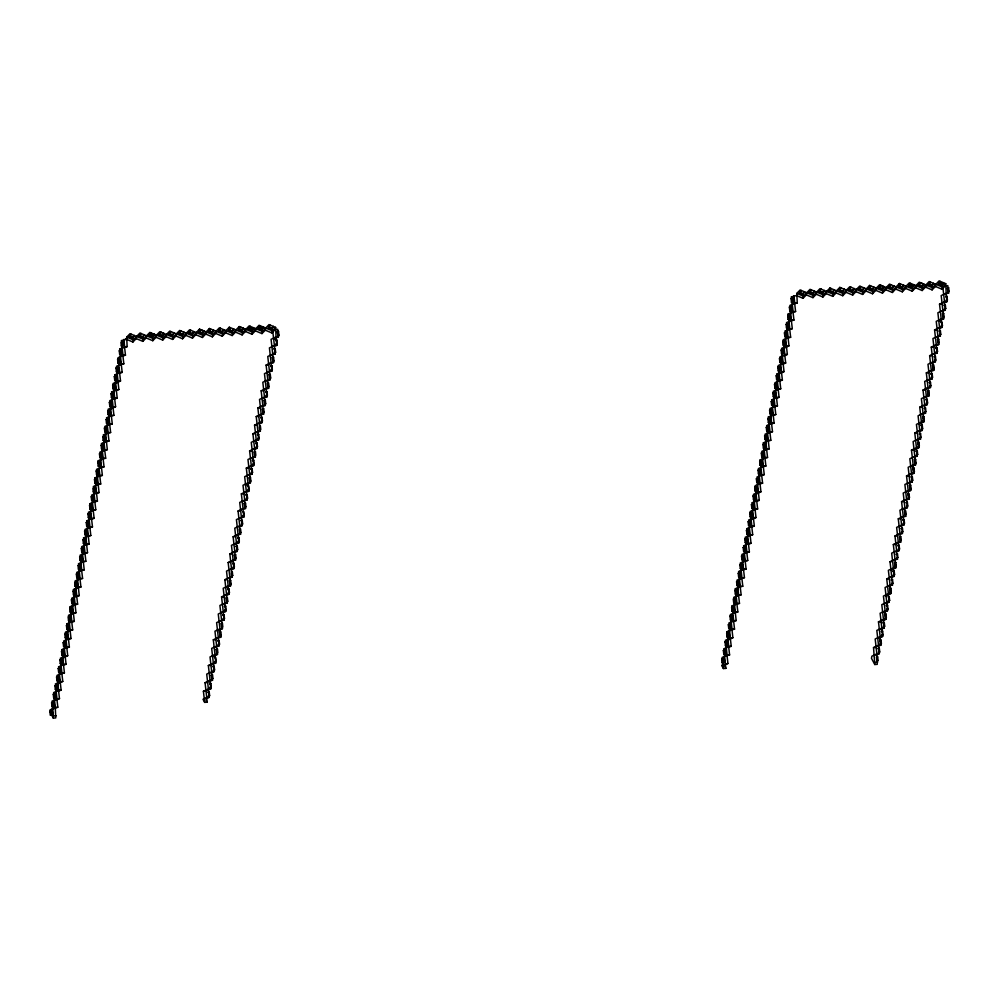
<?xml version="1.0" encoding="UTF-8"?>
<svg xmlns="http://www.w3.org/2000/svg" width="999" height="999" viewBox="0 0 999 999"><rect width="100%" height="100%" fill="white"/><g stroke="black" fill="none" stroke-linecap="round" stroke-linejoin="round"><path stroke-width="1.5" d="M57.83 707.192L55.345 707.354L50.362 709.765L49.95 711.912L53.284 718.094L55.757 717.931L55.332 708.403L57.83 707.192L56.98 699.812L59.478 698.613L58.629 691.233L61.126 690.034L60.29 682.642L57.805 682.804M53.284 718.094L52.01 701.173L56.993 698.776L59.478 698.613M212.5 655.756L214.985 655.594L215.821 662.986L213.336 664.185L214.173 671.565L211.676 672.764L212.525 680.157L210.027 681.355L210.876 688.736L208.379 689.934L209.216 697.327L206.731 698.526L207.155 702.222L204.67 702.372L203.009 699.288L206.743 697.489L205.057 682.717L210.04 680.319L208.354 665.546L213.336 663.149L211.663 648.376L216.646 645.978L214.96 631.206L219.942 628.808L218.257 614.035L223.239 611.638L221.566 596.865L226.536 594.467L224.862 579.695L229.845 577.297L228.159 562.524L233.142 560.127L231.456 545.354L236.438 542.957L234.765 528.184L239.748 525.786L238.062 511.013L243.044 508.616L241.358 493.843L246.341 491.446L244.668 476.673L249.638 474.275L247.964 459.503L252.947 457.105L251.261 442.332L256.243 439.935L254.558 425.162L259.54 422.764L257.867 407.992L262.849 405.594L261.164 390.821L266.146 388.424L264.46 373.651L269.443 371.253L267.769 356.481L272.739 354.083L271.066 339.31L276.049 336.913L275.612 327.385L268.993 324.613L262.387 331.443L249.138 325.911L242.532 332.742L229.283 327.21L222.677 334.041L209.428 328.496L202.822 335.339L189.573 329.795L182.967 336.626L169.718 331.094L163.112 337.924L149.862 332.392L143.257 339.223L130.007 333.678L126.698 337.1L127.135 346.628L122.153 347.989M130.832 335.227L131.044 334.153L129.183 336.938L132.505 338.324L134.353 335.539L132.505 338.324M121.316 340.609L126.286 339.248L132.917 342.008L133.329 339.872L139.935 333.029L153.184 338.574L159.79 331.743L173.039 337.275L179.645 330.444L192.894 335.976L199.5 329.146L212.75 334.69L219.355 327.859L232.605 333.391L239.211 326.561L252.46 332.093L259.066 325.262L272.315 330.806L275.612 327.385M132.917 342.008L136.214 338.599L136.626 336.451M139.111 336.288L140.971 333.504L139.111 336.288L142.432 337.674L144.281 334.89L142.432 337.674M136.214 338.599L142.845 341.371L143.257 339.223M142.845 341.371L146.141 337.949L146.553 335.801M149.038 335.639L150.899 332.854L149.038 335.639L152.36 337.025L154.208 334.24L152.36 337.025M146.141 337.949L152.772 340.721L153.184 338.574M152.772 340.721L156.069 337.3L156.481 335.152M158.966 334.99L160.827 332.217L164.136 333.591L163.936 334.665L162.288 336.376L158.966 334.99L160.827 332.217M162.288 336.376L164.136 333.591M156.069 337.3L162.7 340.072L163.112 337.924M162.7 340.072L165.996 336.651L166.408 334.503M168.893 334.34L170.754 331.568L168.893 334.34L172.215 335.726L174.063 332.954L172.215 335.726M165.996 336.651L172.627 339.423L173.039 337.275M172.627 339.423L175.924 336.001L176.336 333.866M178.821 333.703L180.682 330.919L178.821 333.703L182.143 335.077L183.991 332.305L182.143 335.077M175.924 336.001L182.555 338.773L182.967 336.626M182.555 338.773L185.851 335.364L186.264 333.216M188.749 333.054L190.609 330.269L188.749 333.054L192.07 334.44L193.918 331.656L192.07 334.44M185.851 335.364L192.482 338.124L192.894 335.976M192.482 338.124L195.779 334.715L196.191 332.567M198.676 332.405L200.537 329.62L203.846 331.006L203.646 332.08L201.998 333.791L198.676 332.405L200.537 329.62M199.088 331.293L199.5 329.146M201.998 333.791L203.846 331.006M195.779 334.715L202.41 337.475L202.822 335.339M202.41 337.475L205.707 334.066L206.119 331.918M208.604 331.755L210.464 328.971L208.604 331.755L211.925 333.142L213.774 330.357L211.925 333.142M209.016 330.644L209.428 328.496M205.707 334.066L212.337 336.838L212.75 334.69M212.337 336.838L215.634 333.416L216.046 331.268M218.531 331.106L220.392 328.321L218.531 331.106L221.853 332.492L223.701 329.707L221.853 332.492M215.634 333.416L222.265 336.188L222.677 334.041M222.265 336.188L225.562 332.767L225.974 330.619M230.107 328.758L230.319 327.684L228.459 330.457L231.78 331.843L233.629 329.058L231.78 331.843M228.871 329.358L229.283 327.21M225.562 332.767L232.193 335.539L232.605 333.391M232.193 335.539L235.489 332.118L235.901 329.97M238.599 328.746L238.386 329.807L241.708 331.193L243.556 328.421L240.247 327.035L238.599 328.746L241.908 330.12L243.556 328.421M238.798 328.708L239.211 326.561M240.035 328.109L240.247 327.035M241.708 331.193L241.908 330.12M235.489 332.118L242.12 334.89L242.532 332.742M242.12 334.89L245.417 331.468L245.829 329.333M248.314 329.171L250.175 326.386L248.314 329.171L251.636 330.544L253.484 327.772L251.636 330.544M245.417 331.468L252.048 334.24L252.46 332.093M252.048 334.24L255.344 330.831L255.756 328.683M263.212 328.196L259.89 326.81L260.102 325.736L258.454 327.447L258.242 328.521L261.563 329.907L263.411 327.123L261.563 329.907M255.344 330.831L261.975 333.591L262.387 331.443M261.975 333.591L265.272 330.182L265.684 328.034M269.817 326.161L270.03 325.087L268.169 327.872L271.491 329.258L273.339 326.473L271.491 329.258M265.272 330.182L271.903 332.942L272.315 330.806M885.913 594.88L888.398 594.717L889.235 602.11L886.75 603.309L887.587 610.689L885.102 611.888L885.938 619.28L883.441 620.479L884.29 627.859L881.792 629.058L882.641 636.45L880.144 637.649L880.981 645.029L878.496 646.228L879.332 653.621L876.847 654.82L877.272 664.347L874.787 664.51L871.465 658.329L871.877 656.181L876.86 653.783L875.174 639.01L880.156 636.613L878.471 621.84L883.453 619.442L881.78 604.67L886.75 602.272L885.077 587.499L890.059 585.102L888.373 570.329L893.356 567.932L891.67 553.159L896.652 550.761L894.979 535.988L899.962 533.591L898.276 518.818L903.258 516.421L901.573 501.648L906.555 499.25L904.882 484.478L909.852 482.08L908.178 467.307L913.161 464.91L911.475 450.137L916.458 447.739L914.772 432.967L919.754 430.569L918.081 415.796L923.064 413.399L921.378 398.626L926.36 396.228L924.674 381.456L929.657 379.058L927.984 364.285L932.954 361.888L931.28 347.115L936.263 344.717L934.577 329.945L939.559 327.547L937.874 312.774L942.856 310.377L941.183 295.604L946.165 293.207L945.728 283.679L939.097 280.906L932.504 287.737L919.242 282.205L912.649 289.036L899.387 283.504L892.794 290.334L879.532 284.79L872.939 291.621L859.677 286.089L853.084 292.919L839.822 287.387L833.228 294.218L819.967 288.674L813.373 295.517L800.112 289.972L796.815 293.394L797.239 302.922L792.269 304.283M800.948 291.521L801.161 290.447L799.3 293.231L802.609 294.618L804.47 291.833L802.609 294.618M787.312 331.081L784.827 331.243L789.809 328.833L788.136 314.073L793.119 311.663L791.433 296.903L796.403 295.542L803.034 298.301L803.446 296.154L810.039 289.323L823.301 294.867L829.894 288.037L843.156 293.569L849.749 286.738L863.011 292.27L869.605 285.439L882.866 290.984L889.46 284.141L902.721 289.685L909.315 282.854L922.577 288.386L929.17 281.556L942.432 287.088L945.728 283.679M803.034 298.301L806.33 294.892L806.742 292.744M812.537 293.968L814.397 291.184L812.537 293.968L809.227 292.582L811.088 289.797M806.33 294.892L812.961 297.652L813.373 295.517M812.961 297.652L816.258 294.243L816.67 292.095M819.155 291.933L821.016 289.148L819.155 291.933L822.464 293.319L824.325 290.534L822.464 293.319M816.258 294.243L822.889 297.015L823.301 294.867M822.889 297.015L826.185 293.594L826.598 291.446M829.083 291.283L830.943 288.499L829.083 291.283L832.392 292.67L834.252 289.885L832.392 292.67M829.482 290.172L829.894 288.037M826.185 293.594L832.816 296.366L833.228 294.218M832.816 296.366L836.113 292.944L836.525 290.796M840.871 287.862L839.01 290.634L842.319 292.02L844.18 289.235L842.319 292.02M839.41 289.535L839.822 287.387M836.113 292.944L842.744 295.716L843.156 293.569M842.744 295.716L846.041 292.295L846.453 290.147M848.938 289.985L850.798 287.213L848.938 289.985L852.247 291.371L854.108 288.599L852.247 291.371M846.041 292.295L852.671 295.067L853.084 292.919M852.671 295.067L855.968 291.646L856.38 289.51M858.865 289.348L860.726 286.563L858.865 289.348L862.174 290.721L864.035 287.949L862.174 290.721M855.968 291.646L862.599 294.418L863.011 292.27M862.599 294.418L865.896 291.009L866.308 288.861M870.441 286.988L870.653 285.914L868.793 288.699L872.102 290.085L873.963 287.3L872.102 290.085M869.192 287.587L869.605 285.439M865.896 291.009L872.527 293.768L872.939 291.621M872.527 293.768L875.823 290.359L876.235 288.212M878.72 288.049L880.581 285.264L883.89 286.651L883.69 287.724L882.03 289.435L878.72 288.049L880.581 285.264M882.03 289.435L883.89 286.651M875.823 290.359L882.454 293.119L882.866 290.984M882.454 293.119L885.751 289.71L886.163 287.562M888.648 287.4L890.509 284.615L888.648 287.4L891.957 288.786L893.818 286.001L891.957 288.786M885.751 289.71L892.382 292.482L892.794 290.334M892.382 292.482L895.678 289.061L896.091 286.913M900.224 285.04L900.436 283.966L898.576 286.75L901.885 288.137L903.745 285.352L901.885 288.137M898.975 285.639L899.387 283.504M895.678 289.061L902.309 291.833L902.721 289.685M902.309 291.833L905.606 288.411L906.018 286.263M910.151 284.403L910.364 283.329L908.503 286.101L911.812 287.487L913.673 284.703L911.812 287.487M905.606 288.411L912.237 291.184L912.649 289.036M912.237 291.184L915.534 287.762L915.946 285.614M918.431 285.452L920.291 282.68L923.6 284.066L923.401 285.14L921.74 286.838L918.431 285.452L920.291 282.68M921.74 286.838L923.6 284.066M915.534 287.762L922.164 290.534L922.577 288.386M925.873 284.977L925.461 287.113L932.092 289.885L935.389 286.476L935.801 284.328M930.007 283.104L930.219 282.03L928.358 284.815L931.667 286.189L933.528 283.416L931.667 286.189M932.092 289.885L932.504 287.737M939.934 282.455L940.146 281.381L938.286 284.166L941.595 285.552L943.456 282.767L941.595 285.552M935.389 286.476L942.02 289.235L942.432 287.088M874.787 664.51L873.526 647.589L878.508 645.192L880.981 645.029M128.759 336.688L123.801 340.447M271.903 332.942L275.2 329.533L277.685 329.37L278.521 336.75L273.551 339.161M809.227 292.582L810.876 290.871M922.164 290.534L928.758 283.704M942.02 289.235L945.316 285.826L947.801 285.664L948.638 293.044L943.668 294.405M122.153 341.633L120.904 342.232L121.329 345.929L123.814 345.242L123.401 341.558L122.153 341.633L122.577 345.329L121.329 345.929M122.153 342.158L123.401 341.558M116.371 366.358L121.354 363.961L119.668 349.188L124.65 346.79L127.135 346.628M119.256 350.824L121.741 350.137L122.165 353.833L120.916 354.433L119.68 354.508L119.256 350.824L121.741 350.137M119.68 354.508L122.165 353.833M124.638 347.827L125.474 355.219L123.002 355.382L118.019 357.779L119.693 372.54L114.723 374.95L116.396 389.71L111.413 392.12L113.898 391.958M120.504 356.581L125.474 355.219M117.607 359.403L120.092 358.728L120.517 362.412L119.268 363.012L118.032 363.099L117.607 359.403L120.092 358.728M118.032 363.099L120.517 362.412M118.856 365.159L123.826 363.798L122.989 356.418M115.959 367.994L118.444 367.307L118.869 371.004L117.62 371.603L116.384 371.678L115.959 367.994L118.444 367.307M116.384 371.678L118.869 371.004M117.208 373.751L122.178 372.39L121.341 364.997M114.311 376.573L116.796 375.886L117.22 379.583L115.971 380.182L114.735 380.269L114.311 376.573L115.547 376.498M114.735 380.269L117.22 379.583M119.693 373.589L120.529 380.969L118.044 381.131L113.062 383.529L114.748 398.301L109.765 400.699L111.451 415.472L106.468 417.869L108.953 417.707M115.547 383.366L120.529 380.969M112.662 385.152L115.147 384.478L115.559 388.174L114.323 388.773L113.074 388.848L112.662 385.152L115.147 384.478M113.074 388.848L115.559 388.174M113.911 390.921L118.881 389.548L118.044 382.167L115.559 382.33M111.014 393.743L113.499 393.057L113.911 396.753L112.675 397.352L111.426 397.44L111.014 393.743L113.499 393.057M111.426 397.44L113.911 396.753M112.263 399.5L117.233 398.139L116.384 390.759M109.353 402.322L111.851 401.648L112.263 405.344L111.014 405.944L109.778 406.019L109.353 402.322L111.851 401.648M109.778 406.019L112.263 405.344M114.735 399.338L115.584 406.718L113.099 406.88L108.117 409.29L109.803 424.051L104.82 426.461L106.493 441.221L101.511 443.631L103.197 458.391L98.214 460.801L98.551 463.748M275.2 329.533L272.715 330.731L274.4 345.504L269.418 347.902L271.091 362.674L266.109 365.072L267.794 379.845L262.812 382.242L264.498 397.015L259.515 399.413L261.189 414.185L256.219 416.583L257.892 431.356L252.909 433.753L254.595 448.526L249.613 450.924L251.298 465.696L246.316 468.094L247.989 482.867L243.007 485.264L244.693 500.037L239.71 502.435L241.396 517.195L236.413 519.605L238.087 534.365L233.117 536.775L234.79 551.535L229.807 553.946L231.493 568.706L226.511 571.116L228.197 585.876L223.214 588.286L224.887 603.046L219.905 605.456L221.591 620.217L216.608 622.627L218.294 637.387L213.311 639.797L214.985 654.557L210.015 656.955L211.688 671.728L206.706 674.125L208.391 688.898L203.409 691.296L204.67 702.372M110.602 409.128L115.584 406.718M107.705 410.914L110.19 410.227L110.614 413.923L109.366 414.523L108.129 414.61L107.705 410.914L110.19 410.227M277.272 332.03L278.521 331.431L278.933 335.127L277.685 335.726M108.129 414.61L110.614 413.923M108.953 416.67L113.923 415.309L113.087 407.929L110.602 408.091M106.056 419.493L108.541 418.818L108.966 422.515L107.717 423.114L106.481 423.189L106.056 419.493L107.305 419.418M275.624 340.622L276.86 340.022L277.285 343.706L276.036 344.318M106.481 423.189L108.966 422.515M107.305 425.262L112.275 423.888L111.438 416.508M104.408 428.084L106.893 427.397L107.318 431.093L106.069 431.693L104.833 431.78L104.408 428.084L106.893 427.397M271.903 346.703L276.873 345.342L276.036 337.949L273.551 338.112M273.976 349.2L275.212 348.601L275.637 352.297L274.388 352.897M104.833 431.78L107.318 431.093M109.79 425.099L110.627 432.48L108.142 432.642L103.172 435.04L105.644 434.877M105.657 433.841L110.627 432.48M102.76 436.663L105.245 435.989L105.669 439.685L104.42 440.284L103.184 440.359L102.76 436.663L105.245 435.989M270.254 355.282L275.225 353.921L274.388 346.541M272.315 357.792L273.564 357.192L273.988 360.876L272.739 361.488M103.184 440.359L105.669 439.685M104.008 442.42L108.978 441.058L108.142 433.678M101.111 445.254L103.596 444.567L104.008 448.264L102.772 448.863L101.523 448.951L101.111 445.254L103.596 444.567M268.606 363.873L273.576 362.512L272.739 355.12M270.667 366.371L271.915 365.771L272.34 369.468L271.091 370.067M101.523 448.951L104.008 448.264M106.493 442.27L107.33 449.65L104.845 449.812L99.863 452.21L101.548 466.983L96.566 469.38L98.252 484.153L93.269 486.55M102.36 451.011L107.33 449.65M99.463 453.833L101.948 453.159L102.36 456.855L101.124 457.455L99.875 457.53L99.463 453.833L101.948 453.159M266.958 372.452L271.928 371.091L271.091 363.711M269.018 374.962L270.267 374.363L270.679 378.047L269.443 378.646M99.875 457.53L102.36 456.855M100.712 459.59L105.682 458.229L104.833 450.849M97.802 462.425L100.3 461.738L100.712 465.434L99.463 466.034L98.227 466.121L97.802 462.425L100.3 461.738M265.309 381.044L270.279 379.682L269.43 372.29M98.227 466.121L100.712 465.434M267.794 387.237L269.031 386.638L268.619 382.942L267.37 383.029L267.657 385.489M88.312 512.312L93.294 509.902L91.621 495.142L96.591 492.732L94.917 477.972L99.9 475.561L99.051 468.181L104.033 466.82L103.184 459.44M96.154 471.004L98.639 470.329L99.063 474.026L97.815 474.625L96.578 474.7L96.154 471.004L98.639 470.329M263.649 389.622L268.631 388.261L267.782 380.881M265.722 392.132L266.97 391.533L267.382 395.217L266.134 395.816M96.578 474.7L99.063 474.026M97.403 476.76L102.373 475.399L101.536 468.019M94.505 479.595L96.99 478.908L97.415 482.604L96.166 483.204L94.93 483.291L94.505 479.595L96.99 478.908M262 398.214L266.97 396.853L266.134 389.46M264.073 400.711L265.309 400.112L265.734 403.808L264.485 404.408M94.93 483.291L97.415 482.604M95.754 485.352L100.724 483.991L99.888 476.598M94.106 487.574L92.857 488.174L93.282 491.87L95.767 491.183L95.342 487.5L94.106 487.574L94.518 491.271L93.282 491.87M260.352 406.793L265.322 405.432L264.485 398.052M94.093 488.099L95.342 487.5M262.425 409.303L263.661 408.703L264.086 412.387L262.837 412.987M94.106 493.931L99.076 492.569L98.239 485.189M91.209 496.765L93.694 496.078L94.118 499.775L92.87 500.374L91.633 500.462L91.209 496.765L93.694 496.078M258.704 415.384L263.674 414.023L262.837 406.63M260.764 417.882L262.013 417.282L262.437 420.979L261.189 421.578M91.633 500.462L94.118 499.775M85.852 537.899L83.367 538.061L88.349 535.664L86.663 520.891L91.646 518.493L89.96 503.721L94.942 501.323L97.427 501.161L96.591 493.768M92.457 502.522L97.427 501.161M89.56 505.344L92.045 504.67L92.457 508.354L91.221 508.966L89.972 509.04L89.56 505.344L92.045 504.67M257.055 423.963L262.025 422.602L261.189 415.222M89.972 509.04L92.457 508.354M90.809 511.101L95.779 509.74L94.942 502.36M87.912 513.936L90.397 513.249L90.809 516.945L89.573 517.544L88.324 517.619L87.912 513.936L90.397 513.249M255.407 432.555L260.377 431.193L259.54 423.801M257.467 435.052L258.716 434.453L259.128 438.149L257.892 438.748M88.324 517.619L90.809 516.945M89.161 519.692L94.131 518.331L93.282 510.939M86.251 522.514L88.749 521.84L89.161 525.524L87.912 526.123L86.676 526.211L86.251 522.514L87.5 522.44M253.758 441.133L258.729 439.772L257.879 432.392M255.819 443.643L257.068 443.044L257.48 446.728L256.243 447.327M86.676 526.211L89.161 525.524M91.633 519.53L92.482 526.91L89.997 527.072L85.015 529.47L86.701 544.243L81.718 546.64L83.392 561.413L78.409 563.811L80.894 563.648M87.5 528.271L92.482 526.91M84.603 531.106L87.088 530.419L87.512 534.115L86.264 534.715L85.027 534.79L84.603 531.106L87.088 530.419M252.098 449.725L257.08 448.364L256.231 440.971M254.171 452.222L255.419 451.623L255.831 455.319L254.595 455.394L254.308 452.934M85.027 534.79L87.512 534.115M85.852 536.863L90.822 535.501L89.985 528.109M82.954 539.685L85.439 539.01L85.864 542.694L84.615 543.294L83.379 543.381L82.954 539.685L85.439 539.01M250.449 458.304L255.419 456.943L254.583 449.562M252.522 460.814L253.758 460.214L254.183 463.898L252.934 464.498M83.379 543.381L85.864 542.694M84.203 545.442L89.173 544.08L88.337 536.7M81.306 548.276L83.791 547.589L84.216 551.286L82.967 551.885L81.731 551.96L81.306 548.276L83.791 547.589M248.801 466.895L253.771 465.534L252.934 458.141M250.874 469.393L252.11 468.793L252.535 472.49L251.286 473.089M81.731 551.96L84.216 551.286M86.688 545.279L87.525 552.672L85.04 552.834L80.07 555.232L81.743 570.004L76.761 572.402L78.446 587.175L73.464 589.572L75.15 604.345L70.167 606.743L71.841 621.515L66.858 623.913L68.544 638.686L63.561 641.083M82.555 554.033L87.525 552.672M79.658 556.855L82.143 556.181L82.567 559.865L81.319 560.464L80.082 560.551L79.658 556.855L82.143 556.181M247.153 475.474L252.123 474.113L251.286 466.733M249.213 477.984L250.462 477.385L250.886 481.068L249.638 481.668M80.082 560.551L82.567 559.865M80.907 562.612L85.877 561.251L85.04 553.871M78.009 565.446L80.494 564.76L80.907 568.456L79.67 569.055L78.421 569.13L78.009 565.446L79.246 565.359M245.492 485.102L250.474 482.704L249.638 475.312M78.421 569.13L80.907 568.456M247.989 490.259L249.238 489.66L248.813 485.964L247.577 486.051M79.258 571.203L84.228 569.842L83.392 562.449M76.361 574.025L78.846 573.351L79.258 577.035L78.022 577.634L76.773 577.722L76.361 574.025L78.846 573.351M243.856 492.644L248.826 491.283L247.989 483.903L245.504 484.065M245.916 495.154L247.165 494.555L247.577 498.239L246.341 498.838M76.773 577.722L79.258 577.035M81.731 571.041L82.58 578.421L80.095 578.583L75.112 580.981L76.798 595.754L71.816 598.151L73.489 612.924L68.519 615.322L70.192 630.094L65.21 632.492L67.695 632.33M77.61 579.782L82.58 578.421M74.7 582.617L77.198 581.93L77.61 585.626L76.361 586.226L75.125 586.301L74.7 582.617L77.198 581.93M242.208 501.236L247.178 499.875L246.328 492.482M244.268 503.733L245.517 503.134L245.929 506.83L244.693 507.43M75.125 586.301L77.61 585.626M75.949 588.374L80.931 587.012L80.082 579.62M73.052 591.196L75.537 590.521L75.961 594.205L74.713 594.805L73.476 594.892L73.052 591.196L75.537 590.521M240.547 509.815L245.529 508.454L244.68 501.073M73.476 594.892L75.961 594.205M243.032 516.008L244.28 515.409L243.868 511.725L242.62 511.8M74.301 596.952L79.271 595.591L78.434 588.211M71.404 599.787L73.889 599.1L74.313 602.797L73.064 603.396L71.828 603.471L71.404 599.787L73.889 599.1M238.898 518.406L243.868 517.045L243.032 509.652M240.971 520.904L242.208 520.304L242.632 524L241.383 524.6M71.828 603.471L74.313 602.797M72.652 605.544L77.622 604.183L76.786 596.79M69.755 608.366L72.24 607.692L72.665 611.376L71.416 611.975L70.18 612.062L69.755 608.366L72.24 607.692M237.25 526.985L242.22 525.624L241.383 518.244M70.18 612.062L72.665 611.376M239.735 533.179L240.984 532.579L240.559 528.896L239.323 528.971L239.598 531.431M71.004 614.123L75.974 612.762L75.137 605.382M69.356 616.358L68.107 616.957L68.531 620.641L71.016 619.967L70.592 616.271L69.356 616.358L69.768 620.042L68.531 620.641M235.602 535.576L240.572 534.203L239.735 526.823M69.343 616.87L70.592 616.271M237.662 538.074L238.911 537.474L239.335 541.171L238.087 541.77M69.356 622.714L74.326 621.353L73.489 613.96M66.458 625.536L68.943 624.862L69.356 628.546L68.119 629.145L66.871 629.233L66.458 625.536L68.943 624.862M233.953 544.155L238.923 542.794L238.087 535.414M236.014 546.665L237.263 546.053L237.687 549.75L236.438 550.349M66.871 629.233L69.356 628.546M67.707 631.293L72.677 629.932L71.841 622.552M64.81 634.128L67.295 633.441L67.707 637.137L66.471 637.737L65.222 637.812L64.81 634.128L67.295 633.441M232.305 552.747L237.275 551.373L236.438 543.993M234.365 555.244L235.614 554.645L236.026 558.341L234.79 558.941M65.222 637.812L67.707 637.137M66.059 639.884L71.029 638.523L70.18 631.131M63.149 642.707L65.647 642.032L66.059 645.716L64.81 646.316L63.574 646.403L63.149 642.707L65.647 642.032M230.657 561.326L235.627 559.964L234.777 552.584M232.717 563.836L233.966 563.224L234.378 566.92L233.142 567.519M63.574 646.403L66.059 645.716M55.307 684.003L60.29 681.605L58.616 666.832L63.599 664.435L61.913 649.662L66.896 647.265L69.381 647.102L68.531 639.722M791.021 298.526L793.506 297.839L793.93 301.536L792.682 302.135L791.445 302.222L791.021 298.526L793.506 297.839M64.398 648.463L69.381 647.102M61.501 651.298L63.986 650.611L64.411 654.308L63.162 654.907L61.926 654.982L61.501 651.298L62.75 651.211M228.996 569.917L233.978 568.543L233.129 561.163M791.445 302.222L793.93 301.536M61.926 654.982L64.411 654.308M789.784 305.482L794.767 303.084L797.239 302.922M60.265 658.254L65.247 655.856L67.72 655.694L66.883 648.301M789.372 307.105L791.857 306.431L792.282 310.127L791.033 310.726L789.797 310.801L789.372 307.105L791.857 306.431M231.481 576.111L232.73 575.511L232.317 571.815L231.069 571.89M62.75 658.091L67.72 655.694M59.853 659.877L62.338 659.203L62.762 662.886L61.513 663.486L60.277 663.573L59.853 659.877L62.338 659.203M227.347 578.496L232.317 577.135L231.481 569.755M229.42 580.993L230.657 580.394L231.081 584.09L229.832 584.69M789.797 310.801L792.282 310.127M60.277 663.573L62.762 662.886M790.621 312.862L795.591 311.501L794.754 304.121M787.724 315.696L790.209 315.01L790.634 318.706L789.385 319.305L788.149 319.393L787.724 315.696L790.209 315.01M61.101 665.634L66.071 664.273L65.235 656.892L62.75 657.055M58.204 668.468L60.689 667.782L61.114 671.478L59.865 672.077L58.629 672.152L58.204 668.468L60.689 667.782M225.699 587.075L230.669 585.714L229.832 578.334M227.772 589.585L229.008 588.985L229.433 592.682L228.184 593.281M788.149 319.393L790.634 318.706M58.629 672.152L61.114 671.478M786.488 322.652L791.458 320.254L793.943 320.092L793.106 312.712M63.586 665.471L64.423 672.864L61.938 673.026L56.968 675.424L58.641 690.184L53.659 692.594L55.345 707.354M788.973 321.453L793.943 320.092M786.076 324.275L788.561 323.601L788.985 327.297L787.736 327.897L786.5 327.972L786.076 324.275L788.561 323.601M59.453 674.225L64.423 672.864M56.556 677.047L59.041 676.373L59.465 680.057L58.217 680.656L56.98 680.744L56.556 677.047L59.041 676.373M224.051 595.666L229.021 594.305L228.184 586.925M786.5 327.972L788.985 327.297M226.111 598.164L227.36 597.564L227.784 601.261L226.536 601.86M56.98 680.744L59.465 680.057M787.324 330.032L792.294 328.671L791.458 321.291M784.427 332.867L786.912 332.18L787.324 335.876L786.088 336.476L784.839 336.563L784.427 332.867L786.912 332.18M57.792 683.84L62.775 681.443L61.938 674.063M54.908 685.639L57.393 684.952L57.805 688.648L56.568 689.248L55.32 689.322L54.908 685.639L57.393 684.952M222.402 604.245L227.372 602.884L226.536 595.504M784.839 336.563L787.324 335.876M224.463 606.755L225.712 606.156L226.136 609.852L224.887 610.451M55.32 689.322L57.805 688.648M789.809 329.882L790.646 337.262L788.161 337.425L783.179 339.822L784.864 354.595L779.882 356.993L781.568 371.765L776.585 374.163L779.07 374.001L784.04 371.603L783.204 364.21L785.689 363.012L784.852 355.632L787.349 354.433L786.5 347.04L784.028 347.202M785.676 338.624L790.646 337.262M782.779 341.446L785.264 340.771L785.676 344.468L784.44 345.067L783.191 345.142L782.779 341.446L785.264 340.771M53.259 694.218L55.744 693.531L56.156 697.227L54.92 697.826L53.671 697.914L53.259 694.218L54.495 694.143M220.754 612.837L225.724 611.475L224.887 604.083M222.814 615.334L224.063 614.735L224.475 618.431L223.239 619.03M783.191 345.142L785.676 344.468M53.671 697.914L56.156 697.227M781.53 348.414L786.513 346.004L788.998 345.841L788.149 338.461M784.015 348.251L788.998 345.841M781.118 350.037L783.616 349.35L784.028 353.047L782.779 353.646L781.543 353.733L781.118 350.037L783.616 349.35M51.598 702.809L54.096 702.122L54.508 705.818L53.259 706.418L52.023 706.493L51.598 702.809L54.096 702.122M219.106 621.415L224.076 620.054L223.227 612.674M221.166 623.925L222.415 623.326L222.827 627.022L221.591 627.097L221.303 624.637M781.543 353.733L784.028 353.047M52.023 706.493L54.508 705.818M779.47 358.616L781.955 357.942L782.379 361.626L781.131 362.237L779.894 362.312L779.47 358.616L780.719 358.541M49.95 711.388L52.435 710.701L52.86 714.397L51.611 714.997L50.375 715.084L49.95 711.388L51.199 711.313M217.445 631.043L222.427 628.646L221.578 621.253M779.894 362.312L782.379 361.626M219.518 632.504L220.767 631.905L221.179 635.601L219.93 636.201M50.375 715.084L52.86 714.397M785.689 363.012L783.216 363.174L778.233 365.584L779.907 380.344L774.937 382.754L776.61 397.515L771.628 399.912L774.113 399.762M777.821 367.207L780.306 366.521L780.731 370.217L779.482 370.816L778.246 370.904L777.821 367.207L780.306 366.521M215.796 638.586L220.767 637.225L219.93 629.845L217.445 630.007M947.389 288.324L948.625 287.724L949.05 291.421L947.801 292.02M217.869 641.096L219.106 640.496L219.53 644.193L218.282 644.792M778.246 370.904L780.731 370.217M776.173 375.786L778.658 375.112L779.083 378.796L777.834 379.408L776.598 379.483L776.173 375.786L778.658 375.112M214.148 647.177L219.118 645.816L218.282 638.423M945.741 296.915L946.977 296.316L947.402 300L946.153 300.599M216.221 649.675L217.457 649.075L217.882 652.772L216.633 652.846L216.221 649.163L217.457 649.075M776.598 379.483L779.083 378.796M878.508 645.192L876.822 630.419L881.805 628.021L880.119 613.249L885.102 610.851L883.428 596.078L888.411 593.681L886.725 578.908L891.707 576.51L890.022 561.738L895.004 559.34L893.331 544.567L898.301 542.17L896.627 527.397L901.61 524.999L899.924 510.239L904.907 507.829L903.221 493.069L908.203 490.659L906.53 475.899L911.513 473.489L909.827 458.728L914.809 456.318L913.123 441.558L918.106 439.148L916.433 424.388L921.403 421.978L919.729 407.217L924.712 404.807L923.026 390.047L928.009 387.637L926.323 372.877L931.305 370.479L929.632 355.706L934.614 353.309L932.929 338.536L937.911 336.139L936.225 321.366L941.208 318.968L939.535 304.195L944.505 301.798L946.99 301.636L946.153 294.243M777.422 381.543L782.392 380.182L781.555 372.802L779.07 372.964M774.525 384.378L777.01 383.691L777.434 387.387L776.186 387.987L774.949 388.062L774.525 384.378L777.01 383.691M942.02 302.997L946.99 301.636M212.487 656.805L217.47 654.395L216.633 647.015M944.08 305.494L945.329 304.895L945.753 308.591L944.505 309.19M774.949 388.062L777.434 387.387M779.907 381.381L780.743 388.773L778.258 388.936L773.276 391.333L774.962 406.106L769.979 408.504L771.665 423.276L766.683 425.674L768.356 440.447L763.386 442.844L765.059 457.617L760.077 460.015L761.762 474.787L756.78 477.185M775.773 390.134L780.743 388.773M772.876 392.957L775.361 392.282L775.773 395.966L774.537 396.566L773.288 396.653L772.876 392.957L775.361 392.282M214.985 661.962L216.234 661.35L215.809 657.667L214.573 657.742M940.371 311.576L945.341 310.214L944.505 302.834M942.432 314.086L943.68 313.486L944.105 317.17L942.856 317.257L942.581 314.797M773.288 396.653L775.773 395.966M212.912 666.845L214.161 666.246L214.585 669.942L213.336 670.541M774.125 398.713L779.095 397.352L778.258 389.972M771.228 401.548L773.713 400.861L774.125 404.558L772.889 405.157L771.64 405.232L771.228 401.548L772.464 401.461L772.889 405.157M938.71 321.203L943.693 318.806L942.856 311.413M211.264 675.436L212.512 674.837L212.924 678.521L211.688 679.133M771.64 405.232L774.125 404.558M941.208 326.361L942.444 325.761L942.032 322.065L940.783 322.153M761.725 451.423L766.708 449.026L765.034 434.253L770.017 431.855L768.331 417.082L773.313 414.685L772.477 407.305L777.447 405.944L776.598 398.551M770.816 409.528L769.567 410.127L769.992 413.823L772.477 413.136L772.065 409.453L770.816 409.528L771.24 413.224L769.992 413.823M937.074 328.746L942.045 327.385L941.195 320.005L938.723 320.167M770.816 410.052L772.065 409.453M939.135 331.256L940.384 330.657L940.796 334.34L939.559 334.94M209.615 684.015L210.864 683.416L211.276 687.112L210.04 687.712M770.816 415.884L775.798 414.523L774.949 407.142M767.919 418.718L770.404 418.032L770.828 421.728L769.58 422.327L768.343 422.402L767.919 418.718L770.404 418.032M935.414 337.337L940.396 335.976L939.547 328.584M937.487 339.835L938.735 339.235L939.147 342.932L937.911 343.007L937.624 340.547M768.343 422.402L770.828 421.728M207.967 692.607L209.216 692.007L209.628 695.691L208.379 696.291M769.168 424.475L774.138 423.114L773.301 415.721M766.27 427.297L768.755 426.623L769.18 430.307L767.931 430.906L766.695 430.994L766.27 427.297L768.755 426.623M933.765 345.916L938.735 344.555L937.899 337.175M935.838 348.426L937.074 347.827L937.499 351.511L936.25 352.11M766.695 430.994L769.18 430.307M767.519 433.054L772.489 431.693L771.653 424.313M764.622 435.889L767.107 435.202L767.532 438.898L766.283 439.498L765.047 439.572L764.622 435.889L767.107 435.202M932.117 354.508L937.087 353.147L936.25 345.754M934.19 357.005L935.426 356.406L935.851 360.102L934.602 360.701M765.047 439.572L767.532 438.898M765.871 441.645L770.841 440.284L770.004 432.892M762.974 444.468L765.459 443.793L765.883 447.477L764.635 448.076L763.398 448.164L762.974 444.468L765.459 443.793M930.469 363.087L935.439 361.725L934.602 354.345M763.398 448.164L765.883 447.477M932.954 369.28L934.202 368.681L933.778 364.997L932.542 365.072L932.954 368.768L934.202 368.681M764.223 450.224L769.193 448.863L768.356 441.483M761.325 453.059L763.81 452.372L764.223 456.068L762.986 456.668L761.738 456.743L761.325 453.059L763.81 452.372M928.82 371.678L933.79 370.317L932.954 362.924M930.881 374.175L932.129 373.576L932.554 377.272L931.305 377.872M761.738 456.743L764.223 456.068M762.574 458.816L767.544 457.455L766.708 450.062M759.677 461.638L762.162 460.964L762.574 464.647L761.338 465.247L760.089 465.334L759.677 461.638L762.162 460.964M927.172 380.257L932.142 378.896L931.305 371.516M929.232 382.767L930.481 382.167L930.893 385.851L929.657 386.451M760.089 465.334L762.574 464.647M765.047 458.653L765.896 466.034L763.411 466.196L758.428 468.593L760.114 483.366L755.132 485.764L756.805 500.536L751.835 502.934L754.307 502.772M760.926 467.395L765.896 466.034M758.016 470.229L760.514 469.542L760.926 473.239L759.677 473.838L758.441 473.913L758.016 470.229L760.514 469.542M925.524 388.848L930.494 387.487L929.644 380.095M927.584 391.346L928.833 390.746L929.245 394.443L928.009 395.042M758.441 473.913L760.926 473.239M759.265 475.986L764.247 474.625L763.398 467.232M756.368 478.808L758.853 478.134L759.277 481.818L758.029 482.417L756.792 482.505L756.368 478.808L758.853 478.134M923.863 397.427L928.845 396.066L927.996 388.686M925.936 399.937L927.184 399.338L927.596 403.022L926.348 403.621M756.792 482.505L759.277 481.818M757.617 484.565L762.587 483.204L761.75 475.824M754.72 487.4L757.205 486.713L757.629 490.409L756.38 491.008L755.144 491.083L754.72 487.4L755.968 487.312M922.214 406.019L927.184 404.645L926.348 397.265M924.287 408.516L925.524 407.917L925.948 411.613L924.699 412.212M755.144 491.083L757.629 490.409M760.102 484.403L760.938 491.795L758.466 491.958L753.483 494.355L755.157 509.128L750.174 511.525L751.86 526.298L746.877 528.696L748.563 543.468L743.581 545.866L746.066 545.704M755.968 494.193L760.938 491.795M753.071 495.979L755.556 495.304L755.981 498.988L754.732 499.587L753.496 499.675L753.071 495.979L755.556 495.304M920.566 414.597L925.536 413.236L924.699 405.856M922.639 417.107L923.875 416.496L924.3 420.192L923.051 420.791M753.496 499.675L755.981 498.988M754.32 501.735L759.29 500.374L758.453 492.994L755.968 493.156M751.423 504.57L753.908 503.883L754.332 507.579L753.084 508.179L751.847 508.254L751.423 504.57L752.659 504.483M918.905 424.225L923.888 421.815L923.051 414.435M920.978 425.686L922.227 425.087L922.651 428.783L921.403 429.383M751.847 508.254L754.332 507.579M752.672 510.327L757.642 508.966L756.805 501.573M749.774 513.149L752.259 512.475L752.672 516.158L751.435 516.758L750.187 516.845L749.774 513.149L752.259 512.475M917.269 431.768L922.239 430.407L921.403 423.027L918.918 423.189M919.33 434.278L920.579 433.666L921.003 437.362L919.754 437.962M750.187 516.845L752.672 516.158M748.526 520.104L753.508 517.707L755.993 517.544L755.157 510.164M751.011 519.942L755.993 517.544M748.126 521.74L750.611 521.053L751.023 524.75L749.787 525.349L748.538 525.424L748.126 521.74L750.611 521.053M915.621 440.359L920.591 438.986L919.754 431.605M917.681 442.857L918.93 442.257L919.342 445.954L918.106 446.553M748.538 525.424L751.023 524.75M749.375 527.497L754.345 526.136L753.496 518.743L751.023 518.906M746.465 530.319L748.963 529.645L749.375 533.329L748.126 533.928L746.89 534.015L746.465 530.319L748.963 529.645M918.093 440.197L918.943 447.577L913.96 449.975L911.475 450.137M916.033 451.436L917.282 450.836L917.694 454.533L916.458 455.132M746.89 534.015L749.375 533.329M751.847 527.335L752.697 534.715L750.212 534.877L745.229 537.275L746.915 552.047L741.932 554.445L743.606 569.218L738.623 571.615L740.309 586.388L735.326 588.786L737.012 603.558L732.03 605.956L733.703 620.729L728.733 623.126M747.714 536.076L752.697 534.715M744.817 538.911L747.302 538.224L747.727 541.92L746.478 542.519L745.242 542.594L744.817 538.911L747.302 538.224M912.312 457.517L917.294 456.156L916.445 448.776L913.973 448.938M914.385 460.027L915.633 459.428L916.046 463.124L914.797 463.723M745.242 542.594L747.727 541.92M746.066 544.667L751.036 543.306L750.199 535.914M743.169 547.489L745.654 546.815L746.078 550.499L744.829 551.098L743.593 551.186L743.169 547.489L745.654 546.815M910.663 466.108L915.633 464.747L914.797 457.367M912.736 468.606L913.973 468.007L914.397 471.703L913.148 472.302M743.593 551.186L746.078 550.499M744.417 553.246L749.387 551.885L748.551 544.505M741.52 556.081L744.005 555.394L744.43 559.09L743.181 559.69L741.945 559.765L741.52 556.081L744.005 555.394M909.015 474.687L913.985 473.326L913.148 465.946M911.088 477.197L912.324 476.598L912.749 480.294L911.5 480.894M741.945 559.765L744.43 559.09M746.902 553.084L747.739 560.476L745.254 560.626L740.284 563.036L741.957 577.797L736.975 580.207L738.661 594.967L733.678 597.377M742.769 561.838L747.739 560.476M739.872 564.66L742.357 563.973L742.781 567.669L741.533 568.269L740.296 568.356L739.872 564.66L742.357 563.973M907.367 483.279L912.337 481.918L911.5 474.525M909.427 485.776L910.676 485.177L911.1 488.873L909.852 489.473M740.296 568.356L742.781 567.669M741.121 570.417L746.091 569.055L745.254 561.675M738.224 573.251L740.709 572.564L741.121 576.261L739.884 576.86L738.636 576.935L738.224 573.251L740.709 572.564M905.718 491.858L910.688 490.497L909.852 483.116M738.636 576.935L741.121 576.261M908.203 498.064L909.452 497.465L909.028 493.768L907.791 493.843L908.066 496.303M739.472 579.008L744.442 577.647L743.606 570.254M736.575 581.83L739.06 581.143L739.472 584.84L738.236 585.439L736.987 585.526L736.575 581.83L739.06 581.143M904.07 500.449L909.04 499.088L908.203 491.695M906.13 502.947L907.379 502.347L907.791 506.043L906.555 506.643M736.987 585.526L739.472 584.84M737.824 587.587L742.794 586.226L741.945 578.846M734.914 590.409L737.412 589.735L737.824 593.431L736.575 594.03L735.339 594.105L734.914 590.409L737.412 589.735M902.422 509.028L907.392 507.667L906.543 500.287M735.339 594.105L737.824 593.431M736.163 596.178L741.146 594.805L740.296 587.424M734.515 598.401L733.266 599L733.691 602.697L736.176 602.01L735.751 598.314L734.515 598.401L734.939 602.097L733.691 602.697M900.761 517.619L905.743 516.258L904.894 508.866M734.515 598.913L735.751 598.314M902.834 520.117L904.083 519.517L904.495 523.214L903.246 523.813M734.515 604.757L739.485 603.396L738.648 596.016M731.618 607.579L734.103 606.905L734.527 610.601L733.278 611.201L732.042 611.276L731.618 607.579L734.103 606.905M899.112 526.198L904.083 524.837L903.246 517.457M901.185 528.708L902.422 528.109L902.846 531.793L901.597 532.405M732.042 611.276L734.527 610.601M737 604.595L737.836 611.975L735.364 612.137L730.381 614.547L732.055 629.308L727.072 631.718L728.758 646.478L723.776 648.888L726.261 648.726M732.866 613.349L737.836 611.975M729.969 616.171L732.454 615.484L732.879 619.18L731.63 619.78L730.394 619.867L729.969 616.171L732.454 615.484M897.464 534.79L902.434 533.429L901.597 526.036M730.394 619.867L732.879 619.18M731.218 621.927L736.188 620.566L735.351 613.186M728.321 624.75L730.806 624.075L731.231 627.772L729.982 628.371L728.746 628.446L728.321 624.75L730.806 624.075M895.816 543.369L900.786 542.007L899.949 534.627M897.876 545.879L899.125 545.279L899.55 548.963L898.301 549.575M728.746 628.446L731.231 627.772M729.57 630.506L734.54 629.145L733.703 621.765M726.673 633.341L729.158 632.654L729.57 636.351L728.333 636.95L727.085 637.037L726.673 633.341L727.909 633.254M894.167 551.96L899.137 550.599L898.301 543.206M896.228 554.457L897.477 553.858L897.901 557.554L896.652 558.154M727.085 637.037L729.57 636.351M732.055 630.357L732.891 637.737L730.406 637.899L725.424 640.297L727.11 655.069L722.127 657.467L723.388 668.543L725.873 668.381L725.449 664.685L722.964 664.847M727.909 640.134L732.891 637.737M725.024 641.92L727.509 641.246L727.921 644.942L726.685 645.541L725.436 645.616L725.024 641.92L727.509 641.246M892.519 560.539L897.489 559.178L896.652 551.798M894.58 563.049L895.828 562.449L896.24 566.133L895.004 566.733M725.436 645.616L727.921 644.942M726.273 647.677L731.243 646.316L730.394 638.935L727.921 639.098M723.363 650.511L725.861 649.825L726.273 653.521L725.024 654.12L723.788 654.208L723.363 650.511L725.861 649.825M890.858 570.167L895.841 567.769L894.992 560.377M892.931 571.628L894.18 571.028L894.592 574.725L893.356 575.324M723.788 654.208L726.273 653.521M724.612 656.268L729.595 654.907L728.746 647.527M721.715 659.09L724.2 658.416L724.625 662.112L723.376 662.712L722.14 662.787L721.715 659.09L724.2 658.416M889.21 577.709L894.192 576.348L893.343 568.968L890.871 569.13M891.283 580.219L892.532 579.62L892.944 583.304L891.695 583.903M722.14 662.787L724.625 662.112M723.388 668.543L721.728 665.459L727.934 663.486L727.097 656.106M727.934 663.486L721.728 665.459M887.562 586.301L892.532 584.939L891.695 577.547M889.634 588.798L890.871 588.199L891.295 591.895L890.047 592.494M885.901 595.916L890.883 593.518L890.047 586.138M888.398 601.073L889.647 600.474L889.222 596.79L887.986 596.865M886.325 605.968L887.574 605.369L887.999 609.065L886.75 609.665M884.677 614.56L885.926 613.96L886.35 617.644L885.102 618.244M883.029 623.139L884.277 622.539L884.689 626.236L883.453 626.835M881.38 631.73L882.629 631.131L883.041 634.815L881.805 635.414M880.144 644.005L881.393 643.406L880.981 639.71L879.732 639.797L880.019 642.257M878.084 648.9L879.32 648.301L879.744 651.985L878.496 652.584M876.435 657.479L877.671 656.88L878.096 660.576L876.847 661.176M791.433 296.903L793.918 296.74M278.521 331.431L277.272 331.518L277.56 333.978M947.389 287.812L948.625 287.724M122.577 345.329L123.814 345.242M277.697 335.202L278.933 335.127M949.05 291.421L947.814 291.496L947.527 289.036M276.049 336.913L278.521 336.75M946.165 293.207L948.638 293.044M119.668 349.188L122.153 349.026M275.624 340.097L276.86 340.022M945.741 296.391L946.977 296.316M276.049 343.793L277.285 343.706M946.153 300.087L947.402 300M274.4 345.504L276.873 345.342M793.119 311.663L795.591 311.501M788.136 314.073L790.621 313.911M939.535 304.195L942.007 304.033M273.976 348.688L275.212 348.601M944.092 304.982L945.329 304.895M274.388 352.372L275.637 352.297M944.505 308.666L945.753 308.591M121.354 363.961L123.826 363.798M272.739 354.083L275.225 353.921M942.856 310.377L945.341 310.214M273.564 357.192L272.327 357.267L272.602 359.727M942.444 313.561L943.68 313.486M272.739 360.964L273.988 360.876M119.693 372.54L122.178 372.39M271.091 362.674L273.576 362.512M789.809 328.833L792.294 328.671M941.208 318.968L943.693 318.806M114.723 374.95L117.195 374.787M266.109 365.072L268.594 364.91M270.679 365.859L271.915 365.771M271.091 369.543L272.34 369.468M941.208 325.836L942.444 325.761M269.443 371.253L271.928 371.091M939.559 327.547L942.045 327.385M934.577 329.945L937.062 329.782M269.018 374.438L270.267 374.363M939.135 330.731L940.384 330.657M270.679 378.047L269.443 378.134L269.168 375.674M939.559 334.428L940.796 334.34M116.396 389.71L118.881 389.548M267.794 379.845L270.279 379.682M937.911 336.139L940.396 335.976M937.487 339.323L938.735 339.235M267.794 386.713L269.031 386.638M114.748 398.301L117.233 398.139M266.146 388.424L268.631 388.261M784.864 354.595L787.349 354.433M936.263 344.717L938.735 344.555M782.367 355.794L784.852 355.632M261.164 390.821L263.649 390.659M931.28 347.115L933.765 346.953M265.722 391.608L266.97 391.533M935.838 347.902L937.074 347.827M266.146 395.304L267.382 395.217M936.263 351.598L937.499 351.511M264.498 397.015L266.97 396.853M934.614 353.309L937.087 353.147M780.719 364.373L783.204 364.21M929.632 355.706L932.104 355.544M264.073 400.199L265.309 400.112M934.19 356.493L935.426 356.406M265.734 403.808L264.498 403.883L264.211 401.423M934.602 360.177L935.851 360.102M111.451 415.472L113.923 415.309M262.849 405.594L265.322 405.432M781.568 371.765L784.04 371.603M932.954 361.888L935.439 361.725M257.867 407.992L260.339 407.829M263.661 408.703L262.425 408.778L262.7 411.238M262.837 412.475L264.086 412.387M109.803 424.051L112.275 423.888M261.189 414.185L263.674 414.023M779.907 380.344L782.392 380.182M931.305 370.479L933.79 370.317M256.219 416.583L258.691 416.421M926.323 372.877L928.808 372.714M260.776 417.37L262.013 417.282M930.893 373.663L932.129 373.576M261.189 421.054L262.437 420.979M931.305 377.347L932.554 377.272M259.54 422.764L262.025 422.602M929.657 379.058L932.142 378.896M254.558 425.162L257.043 425M259.128 425.949L260.364 425.874L260.789 429.558L259.54 429.645L259.265 427.185M929.232 382.242L930.481 382.167M929.657 385.939L930.893 385.851M106.493 441.221L108.978 441.058M257.892 431.356L260.377 431.193M776.61 397.515L779.095 397.352M928.009 387.637L930.494 387.487M101.511 443.631L103.996 443.469M252.909 433.753L255.394 433.591M923.026 390.047L925.511 389.885M257.467 434.54L258.716 434.453M928.833 390.746L927.584 390.821L928.009 394.518L929.245 394.443M257.892 438.224L259.128 438.149M256.243 439.935L258.729 439.772M774.962 406.106L777.447 405.944M926.36 396.228L928.845 396.066M255.819 443.119L257.068 443.044M925.936 399.413L927.184 399.338M256.243 446.815L257.48 446.728M771.24 413.224L772.477 413.136M926.36 403.109L927.596 403.022M103.197 458.391L105.682 458.229M254.595 448.526L257.08 448.364M773.313 414.685L775.798 414.523M924.712 404.807L927.184 404.645M98.214 460.801L100.699 460.639M249.613 450.924L252.098 450.761M768.331 417.082L770.816 416.92M919.729 407.217L922.214 407.055M254.171 451.71L255.419 451.623M924.287 407.992L925.524 407.917M924.712 411.688L925.948 411.613M101.548 466.983L104.033 466.82M252.947 457.105L255.419 456.943M771.665 423.276L774.138 423.114M923.064 413.399L925.536 413.236M766.683 425.674L769.168 425.512M252.522 460.289L253.758 460.214M923.875 416.496L922.639 416.583L922.914 419.043M252.947 463.986L254.183 463.898M923.051 420.279L924.3 420.192M99.9 475.561L102.373 475.399M251.298 465.696L253.771 465.534M770.017 431.855L772.489 431.693M921.403 421.978L923.888 421.815M94.917 477.972L97.403 477.809M246.316 468.094L248.788 467.932M250.874 468.881L252.11 468.793M920.991 425.162L922.227 425.087M251.286 472.564L252.535 472.49M921.403 428.858L922.651 428.783M98.252 484.153L100.724 483.991M249.638 474.275L252.123 474.113M768.356 440.447L770.841 440.284M919.754 430.569L922.239 430.407M763.386 442.844L765.858 442.682M914.772 432.967L917.257 432.804M250.462 477.385L249.226 477.46L249.638 481.156L250.886 481.068M919.342 433.753L920.579 433.666M94.518 491.271L95.767 491.183M919.754 437.45L921.003 437.362M96.591 492.732L99.076 492.569M247.989 482.867L250.474 482.704M766.708 449.026L769.193 448.863M918.106 439.148L920.591 438.986M918.93 442.257L917.681 442.332L917.969 444.805M247.989 489.735L249.238 489.66M918.106 446.029L919.342 445.954M246.341 491.446L248.826 491.283M765.059 457.617L767.544 457.455M916.458 447.739L918.943 447.577M89.96 503.721L92.445 503.558M241.358 493.843L243.843 493.681M760.077 460.015L762.562 459.852M245.916 494.63L247.165 494.555M916.033 450.924L917.282 450.836M246.341 498.326L247.577 498.239M916.458 454.62L917.694 454.533M93.294 509.902L95.779 509.74M244.693 500.037L247.178 499.875M914.809 456.318L917.294 456.156M245.517 503.134L244.268 503.221L244.693 506.905L245.929 506.83M914.385 459.503L915.633 459.428M916.046 463.124L914.809 463.199L914.522 460.739M91.646 518.493L94.131 518.331M243.044 508.616L245.529 508.454M761.762 474.787L764.247 474.625M913.161 464.91L915.633 464.747M86.663 520.891L89.148 520.729M238.062 511.013L240.547 510.851M913.973 468.007L912.736 468.094L913.011 470.554M243.044 515.496L244.28 515.409M913.161 471.79L914.397 471.703M241.396 517.195L243.868 517.045M760.114 483.366L762.587 483.204M911.513 473.489L913.985 473.326M906.53 475.899L909.003 475.736M240.971 520.379L242.208 520.304M911.088 476.673L912.324 476.598M241.396 524.075L242.632 524M911.5 480.369L912.749 480.294M88.349 535.664L90.822 535.501M239.748 525.786L242.22 525.624M909.852 482.08L912.337 481.918M909.44 485.264L910.676 485.177M239.735 532.667L240.984 532.579M911.1 488.873L909.852 488.961L909.577 486.488M86.701 544.243L89.173 544.08M238.087 534.365L240.572 534.203M756.805 500.536L759.29 500.374M908.203 490.659L910.688 490.497M233.117 536.775L235.589 536.613M237.675 537.549L238.911 537.474M238.087 541.246L239.335 541.171M908.203 497.539L909.452 497.465M236.438 542.957L238.923 542.794M755.157 509.128L757.642 508.966M906.555 499.25L909.04 499.088M901.573 501.648L904.058 501.486M236.026 546.141L237.263 546.053M906.13 502.435L907.379 502.347M236.438 549.837L237.687 549.75M906.555 506.131L907.791 506.043M83.392 561.413L85.877 561.251M234.79 551.535L237.275 551.373M904.907 507.829L907.392 507.667M229.807 553.946L232.292 553.783M235.614 554.645L234.365 554.72L234.653 557.192M904.482 511.013L905.731 510.939L906.143 514.635L904.907 514.71L904.619 512.25M234.79 558.416L236.026 558.341M81.743 570.004L84.228 569.842M233.142 560.127L235.627 559.964M751.86 526.298L754.345 526.136M903.258 516.421L905.743 516.258M228.159 562.524L230.644 562.362M746.877 528.696L749.362 528.533M898.276 518.818L900.761 518.656M232.717 563.311L233.966 563.224M902.834 519.605L904.083 519.517M233.142 567.007L234.378 566.92M903.258 523.289L904.495 523.214M231.493 568.706L233.978 568.543M901.61 524.999L904.083 524.837M901.185 528.184L902.422 528.109M232.73 575.511L231.493 575.586L231.206 573.126M901.61 531.88L902.846 531.793M78.446 587.175L80.931 587.012M229.845 577.297L232.317 577.135M748.563 543.468L751.036 543.306M899.962 533.591L902.434 533.429M73.464 589.572L75.949 589.41M224.862 579.695L227.347 579.532M894.979 535.988L897.452 535.826M230.657 580.394L229.42 580.481L229.695 582.941M229.845 584.178L231.081 584.09M76.798 595.754L79.271 595.591M228.197 585.876L230.669 585.714M746.915 552.047L749.387 551.885M898.301 542.17L900.786 542.007M893.331 544.567L895.803 544.405M227.772 589.06L229.008 588.985M897.889 545.354L899.125 545.279M228.184 592.757L229.433 592.682M898.301 549.05L899.55 548.963M75.15 604.345L77.622 604.183M226.536 594.467L229.021 594.305M896.652 550.761L899.137 550.599M70.167 606.743L72.64 606.58M221.566 596.865L224.038 596.703M226.124 597.652L227.36 597.564M896.24 553.946L897.477 553.858M227.784 601.261L226.536 601.348L226.261 598.876M896.652 557.629L897.901 557.554M73.489 612.924L75.974 612.762M224.887 603.046L227.372 602.884M743.606 569.218L746.091 569.055M895.004 559.34L897.489 559.178M738.623 571.615L741.108 571.453M890.022 561.738L892.507 561.575M224.475 606.231L225.712 606.156M895.828 562.449L894.58 562.524L895.004 566.221L896.24 566.133M69.768 620.042L71.016 619.967M224.887 609.927L226.136 609.852M71.841 621.515L74.326 621.353M223.239 611.638L225.724 611.475M741.957 577.797L744.442 577.647M893.356 567.932L895.841 567.769M66.858 623.913L69.343 623.751M222.814 614.822L224.063 614.735M892.931 571.116L894.18 571.028M223.239 618.518L224.475 618.431M893.356 574.8L894.592 574.725M70.192 630.094L72.677 629.932M221.591 620.217L224.076 620.054M740.309 586.388L742.794 586.226M891.707 576.51L894.192 576.348M735.326 588.786L737.811 588.623M886.725 578.908L889.21 578.746M221.166 623.401L222.415 623.326M891.283 579.695L892.532 579.62M891.707 583.391L892.944 583.304M68.544 638.686L71.029 638.523M219.942 628.808L222.427 628.646M738.661 594.967L741.146 594.805M890.059 585.102L892.532 584.939M220.767 631.905L219.518 631.992L219.805 634.452M890.871 588.199L889.634 588.286L890.059 591.97L891.295 591.895M219.942 635.689L221.179 635.601M734.939 602.097L736.176 602.01M218.294 637.387L220.767 637.225M737.012 603.558L739.485 603.396M888.411 593.681L890.883 593.518M61.913 649.662L64.398 649.5M213.311 639.797L215.796 639.635M732.03 605.956L734.515 605.794M217.869 640.571L219.106 640.496M218.294 644.268L219.53 644.193M888.398 600.561L889.647 600.474M216.646 645.978L219.118 645.816M886.75 602.272L889.235 602.11M884.265 603.471L886.75 603.309M886.338 605.456L887.574 605.369M886.75 609.14L887.999 609.065M63.599 664.435L66.071 664.273M214.985 654.557L217.47 654.395M733.703 620.729L736.188 620.566M885.102 610.851L887.587 610.689M882.616 612.05L885.102 611.888M58.616 666.832L61.101 666.67M885.926 613.96L884.689 614.035L884.964 616.495M214.985 661.438L216.234 661.35M885.102 617.732L886.35 617.644M213.336 663.149L215.821 662.986M732.055 629.308L734.54 629.145M883.453 619.442L885.938 619.28M210.851 664.347L213.336 664.185M880.968 620.641L883.441 620.479M208.354 665.546L210.839 665.384M727.072 631.718L729.557 631.555M878.471 621.84L880.956 621.678M212.924 666.333L214.161 666.246M883.029 622.627L884.277 622.539M213.336 670.017L214.585 669.942M883.453 626.311L884.689 626.236M60.29 681.605L62.775 681.443M211.688 671.728L214.173 671.565M881.805 628.021L884.29 627.859M209.203 672.926L211.676 672.764M879.32 629.22L881.792 629.058M212.512 674.837L211.264 674.912L211.688 678.608L212.924 678.521M881.38 631.206L882.629 631.131M881.805 634.902L883.041 634.815M58.641 690.184L61.126 690.034M210.04 680.319L212.525 680.157M728.758 646.478L731.243 646.316M880.156 636.613L882.641 636.45M56.156 691.395L58.629 691.233M207.555 681.518L210.027 681.355M877.659 637.812L880.144 637.649M205.057 682.717L207.542 682.554M209.615 683.503L210.864 683.416M210.04 687.187L211.276 687.112M880.156 643.481L881.393 643.406M208.391 688.898L210.876 688.736M727.11 655.069L729.595 654.907M54.508 699.974L56.98 699.812M205.894 690.097L208.379 689.934M876.011 646.39L878.496 646.228M203.409 691.296L205.894 691.133M873.526 647.589L876.011 647.427M207.967 692.082L209.216 692.007M878.084 648.376L879.32 648.301M208.391 695.779L209.628 695.691M878.508 652.072L879.744 651.985M206.743 697.489L209.216 697.327M876.86 653.783L879.332 653.621M52.847 708.566L55.332 708.403M204.246 698.688L206.731 698.526M874.362 654.982L876.847 654.82M50.362 709.765L52.847 709.602M876.435 656.967L877.671 656.88M878.096 660.576L876.847 660.651L876.573 658.191M53.696 715.946L56.169 715.784M875.199 662.362L877.684 662.2M941.046 282.917L943.256 283.841M938.498 283.092L941.807 284.478M928.571 283.741L931.88 285.127M918.643 284.39L921.952 285.764M911.263 284.865L913.473 285.776M908.715 285.027L912.025 286.413M898.788 285.677L902.097 287.063M888.86 286.326L892.169 287.712M878.933 286.975L882.242 288.361M869.005 287.625L872.314 289.011M859.078 288.274L862.387 289.66M849.15 288.923L852.459 290.297M839.222 289.56L842.532 290.946M829.295 290.209L832.604 291.596M819.367 290.859L822.676 292.245M809.44 291.508L812.749 292.894M799.512 292.158L802.821 293.544M796.815 293.394L803.446 296.154M268.381 326.798L271.691 328.184M258.454 327.447L261.763 328.833M251.074 327.922L253.284 328.846M248.526 328.097L251.835 329.483M228.671 329.383L231.98 330.769M218.744 330.032L222.053 331.418M208.816 330.681L212.125 332.068M198.888 331.331L202.198 332.717M188.961 331.98L192.27 333.366M179.033 332.63L182.342 334.016M169.106 333.279L172.415 334.653M159.178 333.916L162.487 335.302M150.687 333.928L154.008 335.314M149.251 334.565L152.56 335.951M139.323 335.214L142.632 336.601M129.395 335.864L132.705 337.25M126.698 337.1L133.329 339.872M724.762 666.321L725.873 668.381M206.044 700.149L207.155 702.222M942.831 287.025L944.505 301.798M793.918 295.704L794.767 303.084M792.269 297.927L792.694 301.623M790.621 306.506L791.046 310.202M790.284 309.915L791.458 320.254M788.973 315.097L789.385 318.793M787.324 323.676L787.736 327.372M786.987 327.085L788.161 337.425M785.664 332.267L786.088 335.964M785.339 335.664L786.513 346.004M784.015 340.846L784.44 344.543M782.367 349.438L782.791 353.122M782.042 352.834L783.216 363.174M780.719 358.017L781.143 361.713M779.07 366.608L779.495 370.292M777.422 375.187L777.834 378.883M777.085 378.596L778.258 388.936M775.773 383.778L776.186 387.462M774.113 392.357L774.537 396.054M772.464 400.949L772.889 404.632M769.168 418.119L769.592 421.803M767.519 426.698L767.931 430.906M765.871 435.289L766.283 438.973M764.223 443.868L764.635 448.076M762.562 452.46L762.986 456.143M762.237 455.856L763.411 466.196M760.913 461.038L761.338 464.735M759.265 469.63L759.69 473.314M757.617 478.209L758.041 481.905M757.279 481.618L758.466 491.958M755.968 486.8L756.393 490.484M754.32 495.379L754.732 499.075M752.672 503.971L753.084 507.654M752.334 507.367L753.508 517.707M751.011 512.549L751.435 516.246M749.362 521.141L749.787 524.825M749.038 524.537L750.212 534.877M747.714 529.72L748.139 533.416M746.066 538.299L746.49 541.995M744.417 546.89L744.842 550.586M744.08 550.299L745.254 560.626M742.769 555.469L743.181 559.165M741.121 564.06L741.533 567.757M739.46 572.639L739.884 576.336M739.46 573.164L739.884 576.86M737.811 581.231L738.236 584.927M736.163 589.81L736.588 593.506M734.178 601.798L735.364 612.137M732.866 606.98L733.291 610.676M731.218 615.571L731.63 619.268M729.57 624.15L729.982 627.847M729.233 627.559L730.406 637.899M727.909 632.742L728.333 636.438M726.261 641.321L726.685 645.017M724.612 649.912L725.037 653.608M724.287 653.309L725.461 663.648M722.964 658.491L723.388 662.187M123.814 339.41L124.65 346.79M121.828 345.042L123.002 355.382M120.504 350.212L120.929 353.908M118.856 358.803L119.281 362.5M117.208 367.382L117.62 371.079M116.871 370.791L118.044 381.131M115.559 375.974L115.971 379.67M113.898 384.553L114.323 388.249M112.25 393.144L112.675 396.84M111.925 396.553L113.099 406.88M110.602 401.723L111.026 405.419M108.953 410.314L109.378 414.011M107.305 418.893L107.717 423.114M106.968 422.302L108.142 432.642M105.657 427.485L106.069 431.181M104.008 436.063L104.42 439.76M103.671 439.473L104.845 449.812M102.348 444.655L102.772 448.351M100.699 453.234L101.124 456.93M99.051 461.825L99.475 465.522M97.403 470.404L97.827 474.1M95.754 478.996L96.179 482.679M93.769 490.984L94.942 501.323M92.457 496.166L92.87 499.85M90.797 504.745L91.221 508.441M89.148 513.336L89.573 517.02M88.824 516.733L89.997 527.072M87.5 521.915L87.924 525.611M85.852 530.506L86.276 534.19M84.203 539.085L84.628 542.782M83.866 542.494L85.04 552.834M82.555 547.677L82.967 551.361M80.907 556.256L81.319 559.952M79.246 564.847L79.67 568.531M78.921 568.244L80.095 578.583M77.597 573.426L78.022 577.122M75.949 582.017L76.374 585.701M74.301 590.596L74.713 594.805M72.652 599.188L73.077 602.872M71.004 607.767L71.416 611.463M67.695 624.937L68.119 628.633M66.046 633.528L66.471 637.212M65.722 636.925L66.896 647.265M64.398 642.107L64.823 645.804M64.073 645.516L65.247 655.856M62.75 650.699L63.174 654.382M61.101 659.278L61.526 662.974M60.764 662.687L61.938 673.026M59.453 667.856L59.865 671.553M57.805 676.448L58.217 680.144M56.144 685.027L56.568 688.723M55.819 688.436L56.993 698.776M54.495 693.618L54.92 697.314M52.847 702.197L53.272 705.893M51.199 710.789L51.623 714.485M900.773 536.688L899.537 536.775L899.949 540.459L901.198 540.384L900.773 536.688"/></g></svg>
